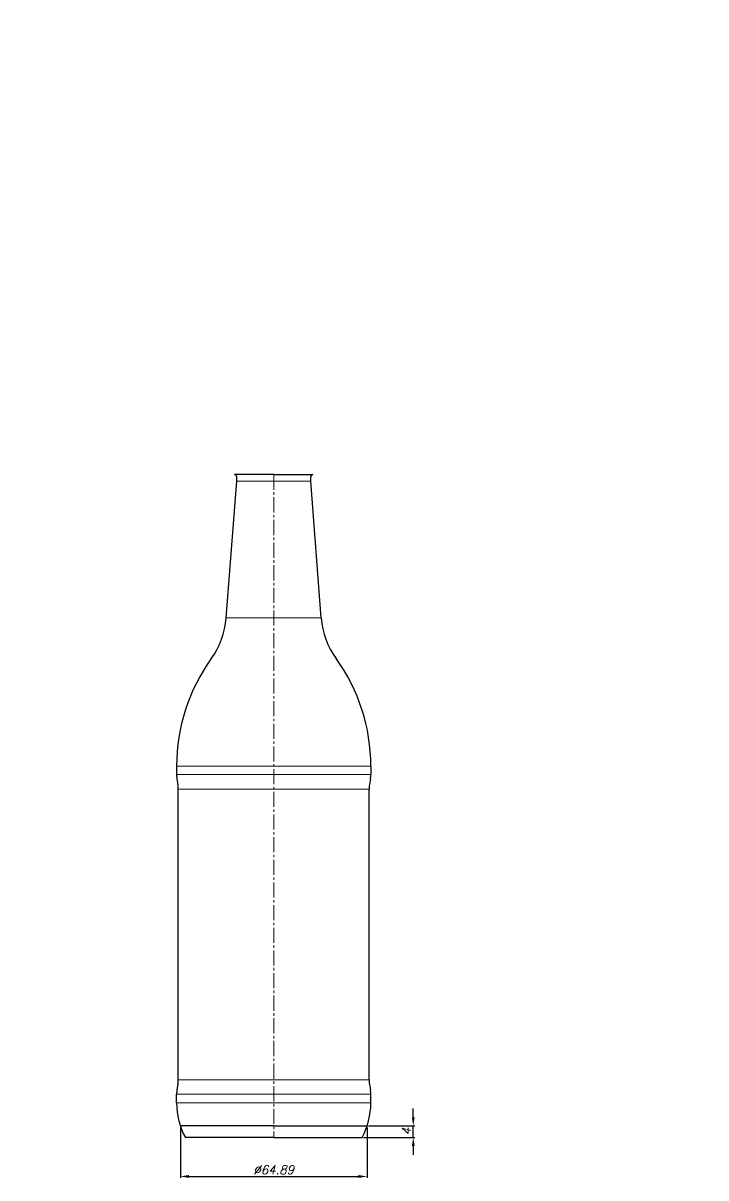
# Model space of a CAD drawing. Extents: x 62 to 602, y 6 to 439.
# Drawn here: x 364.6 to 601.9, y 6 to 407.4 of the extents above; entities that cross this region are included whole.
import ezdxf

# ---------------------------------------------------------------- set-up
doc = ezdxf.new("R2010")
doc.units = 0
doc.header["$LTSCALE"] = 7
doc.header["$MEASUREMENT"] = 0
doc.linetypes.add('CENTER2', pattern=[1.125, 0.75, -0.125, 0.125, -0.125])
doc.layers.get('0').update_dxf_attribs({"linetype": 'CONTINUOUS', "lineweight": 15})
for name, color, linetype, lineweight in [('1', 1, 'CENTER2', 15), ('3', 3, 'CONTINUOUS', 30), ('8', 252, 'CONTINUOUS', 15)]:
    doc.layers.add(name, color=color, linetype=linetype, lineweight=lineweight)
doc.styles.add('NEW', font='italict.shx', dxfattribs={"height": 3})
doc.dimstyles.get("Standard").update_dxf_attribs({"dimtxt": 3, "dimasz": 3, "dimexe": 0.5, "dimexo": 0.5, "dimgap": 0.8, "dimtad": 1, "dimdsep": 46, "dimtxsty": 'NEW', "dimcen": 0.09, "dimazin": 2, "dimtfac": 1, "dimtmove": 0, "dimatfit": 3, "dimfxl": 1, "dimtolj": 1, "dimtzin": 0, "dimarcsym": 0})

# ---------------------------------------------------------------- blocks, each defined once
blk = doc.blocks.new('*D19')
at = {"color": 0, "lineweight": -2}
for p, q in [((277.44, 365.5), (277.44, 403.67)), ((280.44, 403.17), (314.01, 403.17))]:
    blk.add_line(p, q, dxfattribs=at)
at = {"color": 0}
blk.add_solid([(280.44, 403.67), (280.44, 402.67), (277.44, 403.17)], dxfattribs=at)
at = {"color": 0, "insert": (305.35, 405.47), "char_height": 3, "attachment_point": 5, "style": 'NEW'}
blk.add_mtext('\\A1;%%C64.89', dxfattribs=at)
blk = doc.blocks.new('*D42')
at = {"color": 0, "lineweight": -2}
for p, q in [((419.25, 23.58), (419.25, 6.01)), ((484.14, 23.58), (484.14, 6.01)), ((422.25, 6.51), (481.14, 6.51))]:
    blk.add_line(p, q, dxfattribs=at)
at = {"color": 0}
for points in [[(422.25, 7.01), (422.25, 6.01), (419.25, 6.51)], [(481.14, 6.01), (481.14, 7.01), (484.14, 6.51)]]:
    blk.add_solid(points, dxfattribs=at)
at = {"color": 0, "insert": (451.69, 8.81), "char_height": 3, "attachment_point": 5, "style": 'NEW'}
blk.add_mtext('\\A1;%%C64.89', dxfattribs=at)
blk = doc.blocks.new('*D43')
at = {"color": 0, "lineweight": -2}
for p, q in [((500.18, 27.08), (500.18, 30.08)), ((482.89, 20.08), (500.68, 20.08)), ((484.64, 24.08), (500.68, 24.08)), ((500.18, 20.08), (500.18, 24.08)), ((500.18, 17.08), (500.18, 14.08))]:
    blk.add_line(p, q, dxfattribs=at)
at = {"color": 0}
for points in [[(499.68, 27.08), (500.68, 27.08), (500.18, 24.08)], [(500.68, 17.08), (499.68, 17.08), (500.18, 20.08)]]:
    blk.add_solid(points, dxfattribs=at)
at = {"color": 0, "insert": (497.88, 22.08), "char_height": 3, "attachment_point": 5, "rotation": 90, "style": 'NEW'}
blk.add_mtext('\\A1;4', dxfattribs=at)

msp = doc.modelspace()

# ---------------------------------------------------------------- linework, layer by layer
at = {"layer": '1'}
msp.add_line((451.694, 250.482), (451.694, 20.082), dxfattribs=at)
at = {"layer": '3'}
for p, q in [((451.694, 250.482), (438.044, 250.482)), ((438.844, 248.182), (438.844, 249.682)), ((451.694, 250.482), (465.344, 250.482)), ((464.544, 248.182), (464.544, 249.682)), ((435.194, 200.682), (438.844, 248.182)), ((468.194, 200.682), (464.544, 248.182)), ((417.944, 149.182), (417.944, 146.182)), ((485.444, 149.182), (485.444, 146.182)), ((418.078, 144.637), (418.411, 142.726)), ((485.311, 144.637), (484.978, 142.726)), ((418.544, 40.082), (418.544, 141.182)), ((484.844, 40.082), (484.844, 141.182)), ((418.411, 38.537), (418.078, 36.626)), ((484.978, 38.537), (485.311, 36.626)), ((417.944, 32.082), (417.944, 35.082)), ((485.444, 32.082), (485.444, 35.082)), ((451.694, 20.082), (420.994, 20.082)), ((451.694, 20.082), (482.394, 20.082))]:
    msp.add_line(p, q, dxfattribs=at)
at = {"layer": '3', "color": 6}
for q in [(419.252, 24.082), (484.137, 24.082)]:
    msp.add_line((451.694, 24.082), q, dxfattribs=at)
at = {"layer": '3'}
for centre, radius, start, end in [((438.044, 249.682), 0.8, 0, 90), ((465.344, 249.682), 0.8, 90, 180), ((407.425, 202.815), 27.852, 324.18338, 355.60591), ((495.964, 202.815), 27.852, 184.39409, 215.81662), ((481.744, 149.182), 63.8, 144.18338, 180), ((421.644, 149.182), 63.8, 0, 35.81662), ((426.944, 146.182), 9, 180, 189.88379), ((476.444, 146.182), 9, 350.11621, 0), ((409.544, 141.182), 9, 0, 9.88379), ((493.844, 141.182), 9, 170.11621, 180), ((426.944, 35.082), 9, 170.11621, 180), ((409.544, 40.082), 9, 350.11621, 0), ((493.844, 40.082), 9, 180, 189.88379), ((476.444, 35.082), 9, 0, 9.88379), ((443.076, 32.082), 25.132, 180, 208.52142), ((460.313, 32.082), 25.132, 331.47858, 0)]:
    msp.add_arc(centre, radius, start, end, dxfattribs=at)
at = {"layer": '8'}
for p, q in [((451.694, 248.182), (438.844, 248.182)), ((451.694, 248.182), (464.544, 248.182)), ((451.694, 200.682), (435.194, 200.682)), ((451.694, 200.682), (468.194, 200.682)), ((417.944, 149.182), (451.694, 149.182)), ((485.444, 149.182), (451.694, 149.182)), ((417.944, 146.182), (451.694, 146.182)), ((485.444, 146.182), (451.694, 146.182)), ((418.544, 141.182), (451.694, 141.182)), ((484.844, 141.182), (451.694, 141.182)), ((451.694, 40.082), (418.544, 40.082)), ((451.694, 40.082), (484.844, 40.082)), ((417.944, 35.082), (451.694, 35.082)), ((485.444, 35.082), (451.694, 35.082)), ((451.694, 32.082), (417.944, 32.082)), ((451.694, 32.082), (485.444, 32.082))]:
    msp.add_line(p, q, dxfattribs=at)

# ---------------------------------------------------------------- dimensions: what is measured, and where the dimension line sits
dim = msp.add_linear_dim(base=(601.868, 403.168), p1=(277.441, 364.996), p2=(601.868, 339.508), dimstyle='Standard', override={"dimlfac": 0.2, "dimpost": '%%C<>', "dimse2": 1, "dimsd2": 1})
dim.commit()
dim.dimension.update_dxf_attribs({"geometry": '*D19', "text_midpoint": (305.349, 403.168), "dimtype": 160})
dim = msp.add_linear_dim(base=(500.183, 24.082), p1=(482.394, 20.082), p2=(484.137, 24.082), angle=90, dimstyle='Standard')
dim.commit()
dim.dimension.update_dxf_attribs({"geometry": '*D43', "text_midpoint": (497.883, 22.082)})
dim = msp.add_linear_dim(base=(484.1371, 6.5078), p1=(419.2517, 24.0816), p2=(484.1371, 24.0816), text='%%C<>', dimstyle='Standard')
dim.commit()
dim.dimension.update_dxf_attribs({"geometry": '*D42', "text_midpoint": (451.6944, 8.8078)})

doc.saveas('drawing.dxf')
